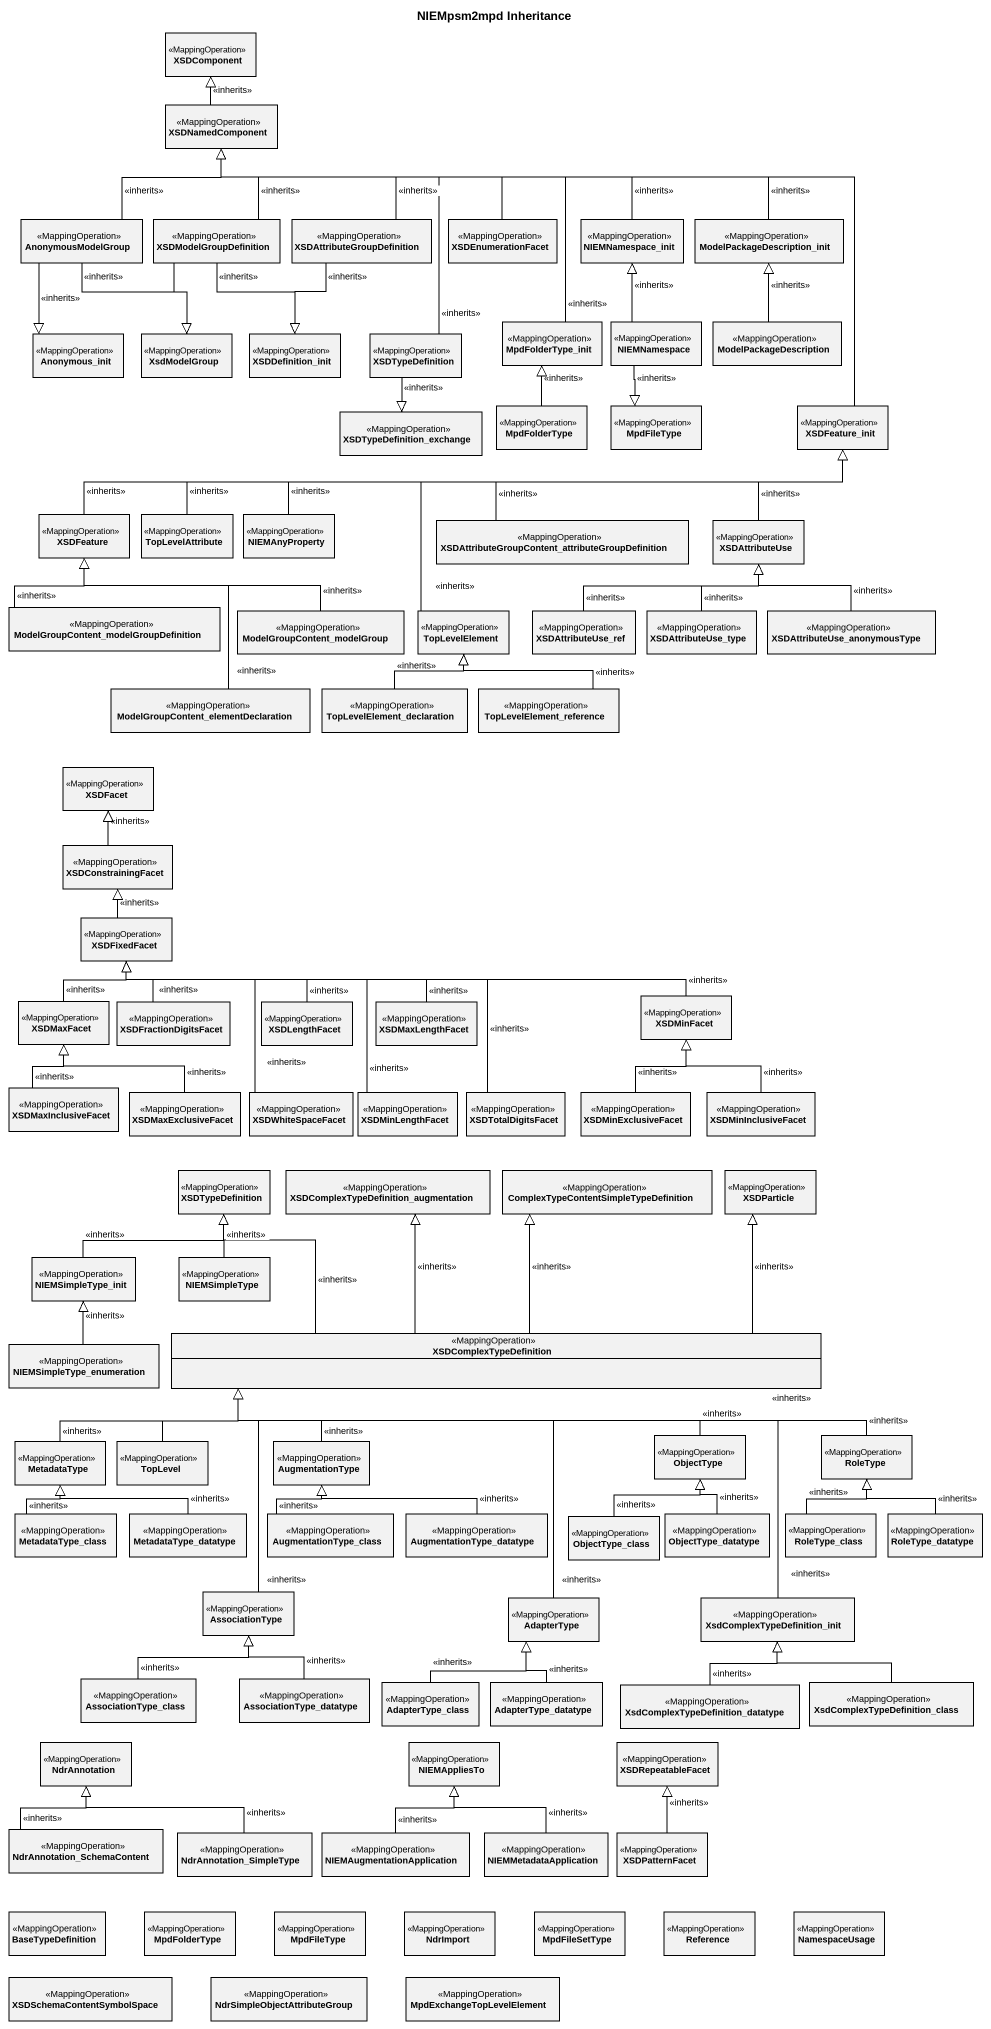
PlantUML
@startuml
title NIEMpsm2mpd Inheritance
hide circle
hide empty members
class XSDComponent <<MappingOperation>>
class XSDNamedComponent <<MappingOperation>>
class AnonymousModelGroup <<MappingOperation>>
class XSDModelGroupDefinition <<MappingOperation>>
class XSDAttributeGroupDefinition <<MappingOperation>>
class XSDEnumerationFacet <<MappingOperation>>
class NIEMNamespace_init <<MappingOperation>>
class ModelPackageDescription_init <<MappingOperation>>
class Anonymous_init <<MappingOperation>>
class XsdModelGroup <<MappingOperation>>
class XSDDefinition_init <<MappingOperation>>
class XSDTypeDefinition <<MappingOperation>>
class MpdFolderType_init <<MappingOperation>>
class NIEMNamespace <<MappingOperation>>
class ModelPackageDescription <<MappingOperation>>
class XSDTypeDefinition_exchange <<MappingOperation>>
class MpdFolderType <<MappingOperation>>
class MpdFileType <<MappingOperation>>
class XSDFeature_init <<MappingOperation>>
class XSDFeature <<MappingOperation>>
class TopLevelAttribute <<MappingOperation>>
class NIEMAnyProperty <<MappingOperation>>
class "XSDAttributeGroupContent_attributeGroupDefinition" as XSDAttributeGroupContent <<MappingOperation>>
class XSDAttributeUse <<MappingOperation>>
class "ModelGroupContent_modelGroupDefinition" as ModelGroupContent <<MappingOperation>>
class ModelGroupContent_modelGroup <<MappingOperation>>
class TopLevelElement <<MappingOperation>>
class XSDAttributeUse_ref <<MappingOperation>>
class XSDAttributeUse_type <<MappingOperation>>
class "XSDAttributeUse_anonymousType" as XSDAttributeUse_2 <<MappingOperation>>
class "ModelGroupContent_elementDeclaration" as ModelGroupContent_2 <<MappingOperation>>
class TopLevelElement_declaration <<MappingOperation>>
class TopLevelElement_reference <<MappingOperation>>
class XSDFacet <<MappingOperation>>
class XSDConstrainingFacet <<MappingOperation>>
class XSDFixedFacet <<MappingOperation>>
class XSDMaxFacet <<MappingOperation>>
class XSDFractionDigitsFacet <<MappingOperation>>
class XSDLengthFacet <<MappingOperation>>
class XSDMaxLengthFacet <<MappingOperation>>
class XSDMinFacet <<MappingOperation>>
class XSDMaxInclusiveFacet <<MappingOperation>>
class XSDMaxExclusiveFacet <<MappingOperation>>
class XSDWhiteSpaceFacet <<MappingOperation>>
class XSDMinLengthFacet <<MappingOperation>>
class XSDTotalDigitsFacet <<MappingOperation>>
class XSDMinExclusiveFacet <<MappingOperation>>
class XSDMinInclusiveFacet <<MappingOperation>>
class "XSDTypeDefinition" as XSDTypeDefinition_2 <<MappingOperation>>
class "XSDComplexTypeDefinition_augmentation" as XSDComplexTypeDefinition <<MappingOperation>>
class "ComplexTypeContentSimpleTypeDefinition" as ComplexTypeContentSimpleType <<MappingOperation>>
class XSDParticle <<MappingOperation>>
class NIEMSimpleType_init <<MappingOperation>>
class NIEMSimpleType <<MappingOperation>>
class NIEMSimpleType_enumeration <<MappingOperation>>
class "XSDComplexTypeDefinition" as XSDComplexTypeDefinition_2 <<MappingOperation>>
class MetadataType <<MappingOperation>>
class TopLevel <<MappingOperation>>
class AugmentationType <<MappingOperation>>
class ObjectType <<MappingOperation>>
class RoleType <<MappingOperation>>
class MetadataType_class <<MappingOperation>>
class MetadataType_datatype <<MappingOperation>>
class AugmentationType_class <<MappingOperation>>
class AugmentationType_datatype <<MappingOperation>>
class ObjectType_class <<MappingOperation>>
class ObjectType_datatype <<MappingOperation>>
class RoleType_class <<MappingOperation>>
class RoleType_datatype <<MappingOperation>>
class AssociationType <<MappingOperation>>
class AdapterType <<MappingOperation>>
class "XsdComplexTypeDefinition_init" as XsdComplexTypeDefinition <<MappingOperation>>
class AssociationType_class <<MappingOperation>>
class AssociationType_datatype <<MappingOperation>>
class AdapterType_class <<MappingOperation>>
class AdapterType_datatype <<MappingOperation>>
class "XsdComplexTypeDefinition_datatype" as XsdComplexTypeDefinition_2 <<MappingOperation>>
class "XsdComplexTypeDefinition_class" as XsdComplexTypeDefinition_3 <<MappingOperation>>
class NdrAnnotation <<MappingOperation>>
class NIEMAppliesTo <<MappingOperation>>
class XSDRepeatableFacet <<MappingOperation>>
class NdrAnnotation_SchemaContent <<MappingOperation>>
class NdrAnnotation_SimpleType <<MappingOperation>>
class NIEMAugmentationApplication <<MappingOperation>>
class NIEMMetadataApplication <<MappingOperation>>
class XSDPatternFacet <<MappingOperation>>
class BaseTypeDefinition <<MappingOperation>>
class "MpdFolderType" as MpdFolderType_2 <<MappingOperation>>
class "MpdFileType" as MpdFileType_2 <<MappingOperation>>
class NdrImport <<MappingOperation>>
class MpdFileSetType <<MappingOperation>>
class Reference <<MappingOperation>>
class NamespaceUsage <<MappingOperation>>
class XSDSchemaContentSymbolSpace <<MappingOperation>>
class "NdrSimpleObjectAttributeGroup" as NdrSimpleObjectAttributeGrou <<MappingOperation>>
class MpdExchangeTopLevelElement <<MappingOperation>>
XSDNamedComponent -up-|> XSDComponent : <<inherits>>
AnonymousModelGroup -up-|> XSDNamedComponent : <<inherits>>
AnonymousModelGroup --|> Anonymous_init : <<inherits>>
AnonymousModelGroup --|> XsdModelGroup : <<inherits>>
XSDModelGroupDefinition -up-|> XSDNamedComponent : <<inherits>>
XSDModelGroupDefinition --|> XsdModelGroup
XSDModelGroupDefinition --|> XSDDefinition_init : <<inherits>>
XSDAttributeGroupDefinition -up-|> XSDNamedComponent : <<inherits>>
XSDAttributeGroupDefinition --|> XSDDefinition_init : <<inherits>>
XSDEnumerationFacet -left-|> XSDNamedComponent
NIEMNamespace_init -left-|> XSDNamedComponent : <<inherits>>
ModelPackageDescription_init -left-|> XSDNamedComponent : <<inherits>>
XSDTypeDefinition -up-|> XSDNamedComponent : <<inherits>>
XSDTypeDefinition --|> XSDTypeDefinition_exchange : <<inherits>>
MpdFolderType_init -up-|> XSDNamedComponent : <<inherits>>
NIEMNamespace -up-|> NIEMNamespace_init : <<inherits>>
NIEMNamespace --|> MpdFileType : <<inherits>>
ModelPackageDescription -up-|> ModelPackageDescription_init : <<inherits>>
MpdFolderType -up-|> MpdFolderType_init : <<inherits>>
XSDFeature_init -left-|> XSDNamedComponent
XSDFeature -right-|> XSDFeature_init : <<inherits>>
TopLevelAttribute -right-|> XSDFeature_init : <<inherits>>
NIEMAnyProperty -right-|> XSDFeature_init : <<inherits>>
XSDAttributeGroupContent -right-|> XSDFeature_init : <<inherits>>
XSDAttributeUse -up-|> XSDFeature_init : <<inherits>>
ModelGroupContent -up-|> XSDFeature : <<inherits>>
ModelGroupContent_modelGroup -left-|> XSDFeature : <<inherits>>
TopLevelElement -right-|> XSDFeature_init : <<inherits>>
XSDAttributeUse_ref -right-|> XSDAttributeUse : <<inherits>>
XSDAttributeUse_type -up-|> XSDAttributeUse : <<inherits>>
XSDAttributeUse_2 -up-|> XSDAttributeUse : <<inherits>>
ModelGroupContent_2 -up-|> XSDFeature : <<inherits>>
TopLevelElement_declaration -up-|> TopLevelElement : <<inherits>>
TopLevelElement_reference -up-|> TopLevelElement : <<inherits>>
XSDConstrainingFacet -up-|> XSDFacet : <<inherits>>
XSDFixedFacet -up-|> XSDConstrainingFacet : <<inherits>>
XSDMaxFacet -up-|> XSDFixedFacet : <<inherits>>
XSDFractionDigitsFacet -up-|> XSDFixedFacet : <<inherits>>
XSDLengthFacet -left-|> XSDFixedFacet : <<inherits>>
XSDMaxLengthFacet -left-|> XSDFixedFacet : <<inherits>>
XSDMinFacet -left-|> XSDFixedFacet : <<inherits>>
XSDMaxInclusiveFacet -up-|> XSDMaxFacet : <<inherits>>
XSDMaxExclusiveFacet -up-|> XSDMaxFacet : <<inherits>>
XSDWhiteSpaceFacet -up-|> XSDFixedFacet : <<inherits>>
XSDMinLengthFacet -up-|> XSDFixedFacet : <<inherits>>
XSDTotalDigitsFacet -left-|> XSDFixedFacet : <<inherits>>
XSDMinExclusiveFacet -up-|> XSDMinFacet : <<inherits>>
XSDMinInclusiveFacet -up-|> XSDMinFacet : <<inherits>>
NIEMSimpleType_init -up-|> XSDTypeDefinition_2 : <<inherits>>
NIEMSimpleType -up-|> XSDTypeDefinition_2 : <<inherits>>
NIEMSimpleType_enumeration -up-|> NIEMSimpleType_init : <<inherits>>
XSDComplexTypeDefinition_2 -up-|> XSDTypeDefinition_2 : <<inherits>>
XSDComplexTypeDefinition_2 -up-|> XSDComplexTypeDefinition : <<inherits>>
XSDComplexTypeDefinition_2 -up-|> ComplexTypeContentSimpleType : <<inherits>>
XSDComplexTypeDefinition_2 -up-|> XSDParticle : <<inherits>>
MetadataType -right-|> XSDComplexTypeDefinition_2 : <<inherits>>
TopLevel -right-|> XSDComplexTypeDefinition_2
AugmentationType -right-|> XSDComplexTypeDefinition_2 : <<inherits>>
ObjectType -left-|> XSDComplexTypeDefinition_2 : <<inherits>>
RoleType -left-|> XSDComplexTypeDefinition_2 : <<inherits>>
MetadataType_class -up-|> MetadataType : <<inherits>>
MetadataType_datatype -left-|> MetadataType : <<inherits>>
AugmentationType_class -up-|> AugmentationType : <<inherits>>
AugmentationType_datatype -left-|> AugmentationType : <<inherits>>
ObjectType_class -up-|> ObjectType : <<inherits>>
ObjectType_datatype -up-|> ObjectType : <<inherits>>
RoleType_class -up-|> RoleType : <<inherits>>
RoleType_datatype -up-|> RoleType : <<inherits>>
AssociationType -up-|> XSDComplexTypeDefinition_2 : <<inherits>>
AdapterType -up-|> XSDComplexTypeDefinition_2 : <<inherits>>
XsdComplexTypeDefinition -up-|> XSDComplexTypeDefinition_2 : <<inherits>>
AssociationType_class -up-|> AssociationType : <<inherits>>
AssociationType_datatype -up-|> AssociationType : <<inherits>>
AdapterType_class -up-|> AdapterType : <<inherits>>
AdapterType_datatype -up-|> AdapterType : <<inherits>>
XsdComplexTypeDefinition_2 -up-|> XsdComplexTypeDefinition : <<inherits>>
XsdComplexTypeDefinition_3 -up-|> XsdComplexTypeDefinition : <<inherits>>
NdrAnnotation_SchemaContent -up-|> NdrAnnotation : <<inherits>>
NdrAnnotation_SimpleType -left-|> NdrAnnotation : <<inherits>>
NIEMAugmentationApplication -up-|> NIEMAppliesTo : <<inherits>>
NIEMMetadataApplication -up-|> NIEMAppliesTo : <<inherits>>
XSDPatternFacet -up-|> XSDRepeatableFacet : <<inherits>>
@enduml
